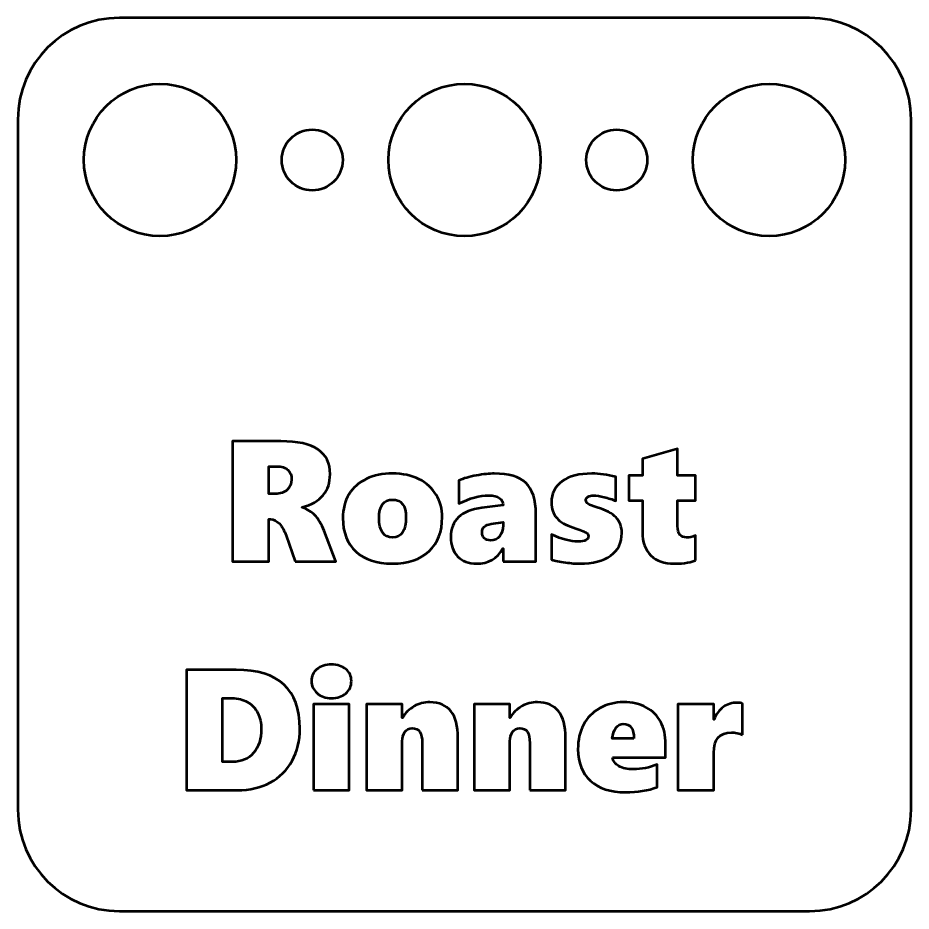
# Model space of a CAD drawing. Header units: centimetres. Extents: x -15.7 to 15.7, y -6.7 to 6.7.
# Drawn here: x -15.7 to -11.3, y 2.3 to 6.7 of the extents above; entities that cross this region are included whole.
import ezdxf

# ---------------------------------------------------------------- set-up
doc = ezdxf.new("R2010")
doc.units = ezdxf.units.CM
doc.header["$MEASUREMENT"] = 0
doc.layers.add('Layer 1', color=7, linetype='Continuous')

msp = doc.modelspace()

# ---------------------------------------------------------------- linework, layer by layer
at = {"layer": 'Layer 1', "lineweight": 53}
for centre, major_axis in [((-14.99999, 5.99999), (0, 0.37501)), ((-13.49999, 5.99999), (0, 0.37501)), ((-11.99999, 5.99999), (0, 0.37501)), ((-14.25, 6), (0, 0.15)), ((-12.75, 6), (0, 0.15))]:
    msp.add_ellipse(centre, major_axis=major_axis, ratio=1, dxfattribs=at)
msp.add_open_spline([(-15.7, 2.8), (-15.7, 2.8), (-15.7, 6.2), (-15.7, 6.2), (-15.7, 6.2), (-15.7, 6.47614), (-15.47614, 6.7), (-15.2, 6.7), (-15.2, 6.7), (-15.2, 6.7), (-11.8, 6.7), (-11.8, 6.7), (-11.8, 6.7), (-11.52386, 6.7), (-11.3, 6.47614), (-11.3, 6.2), (-11.3, 6.2), (-11.3, 6.2), (-11.3, 2.8), (-11.3, 2.8), (-11.3, 2.8), (-11.3, 2.52386), (-11.52386, 2.3), (-11.8, 2.3), (-11.8, 2.3), (-11.8, 2.3), (-15.2, 2.3), (-15.2, 2.3), (-15.2, 2.3), (-15.47614, 2.3), (-15.7, 2.52386), (-15.7, 2.8)], degree=3, knots=[0, 0, 0, 0, 0.1111111, 0.1111111, 0.1111111, 0.1111111, 0.2222222, 0.2222222, 0.2222222, 0.2222222, 0.3333333, 0.3333333, 0.3333333, 0.3333333, 0.4444444, 0.4444444, 0.4444444, 0.4444444, 0.5555556, 0.5555556, 0.5555556, 0.5555556, 0.6666667, 0.6666667, 0.6666667, 0.6666667, 0.7777778, 0.7777778, 0.7777778, 0.7777778, 1, 1, 1, 1], dxfattribs=at)
at = {"layer": 'Layer 1', "color": 5, "lineweight": 53}
for points, knots in [([(-14.33446, 4.02185), (-14.33446, 4.02185), (-14.37877, 4.14956), (-14.37877, 4.14956), (-14.37877, 4.14956), (-14.38723, 4.17467), (-14.39838, 4.19429), (-14.41193, 4.20868), (-14.41193, 4.20868), (-14.42561, 4.22293), (-14.44043, 4.23013), (-14.45638, 4.23013), (-14.45638, 4.23013), (-14.45638, 4.23013), (-14.46343, 4.23013), (-14.46343, 4.23013), (-14.46343, 4.23013), (-14.46343, 4.23013), (-14.46343, 4.02185), (-14.46343, 4.02185), (-14.46343, 4.02185), (-14.46343, 4.02185), (-14.64208, 4.02185), (-14.64208, 4.02185), (-14.64208, 4.02185), (-14.64208, 4.02185), (-14.64208, 4.61452), (-14.64208, 4.61452), (-14.64208, 4.61452), (-14.64208, 4.61452), (-14.40501, 4.61452), (-14.40501, 4.61452), (-14.40501, 4.61452), (-14.32204, 4.61452), (-14.2608, 4.60097), (-14.22128, 4.57374), (-14.22128, 4.57374), (-14.18177, 4.54664), (-14.16202, 4.506), (-14.16202, 4.45168), (-14.16202, 4.45168), (-14.16202, 4.41089), (-14.17345, 4.37675), (-14.19645, 4.34923), (-14.19645, 4.34923), (-14.21945, 4.32157), (-14.25374, 4.30167), (-14.29918, 4.28926), (-14.29918, 4.28926), (-14.29918, 4.28926), (-14.29918, 4.28756), (-14.29918, 4.28756), (-14.29918, 4.28756), (-14.27406, 4.27994), (-14.25318, 4.26738), (-14.23652, 4.25003), (-14.23652, 4.25003), (-14.21973, 4.23267), (-14.20477, 4.20685), (-14.19165, 4.1727), (-14.19165, 4.1727), (-14.19165, 4.1727), (-14.13323, 4.02185), (-14.13323, 4.02185), (-14.13323, 4.02185), (-14.13323, 4.02185), (-14.33446, 4.02185), (-14.33446, 4.02185)], [0, 0, 0, 0, 0.0555556, 0.0555556, 0.0555556, 0.0555556, 0.1111111, 0.1111111, 0.1111111, 0.1111111, 0.1666667, 0.1666667, 0.1666667, 0.1666667, 0.2222222, 0.2222222, 0.2222222, 0.2222222, 0.2777778, 0.2777778, 0.2777778, 0.2777778, 0.3333333, 0.3333333, 0.3333333, 0.3333333, 0.3888889, 0.3888889, 0.3888889, 0.3888889, 0.4444444, 0.4444444, 0.4444444, 0.4444444, 0.5, 0.5, 0.5, 0.5, 0.5555556, 0.5555556, 0.5555556, 0.5555556, 0.6111111, 0.6111111, 0.6111111, 0.6111111, 0.6666667, 0.6666667, 0.6666667, 0.6666667, 0.7222222, 0.7222222, 0.7222222, 0.7222222, 0.7777778, 0.7777778, 0.7777778, 0.7777778, 0.8333333, 0.8333333, 0.8333333, 0.8333333, 0.8888889, 0.8888889, 0.8888889, 0.8888889, 1, 1, 1, 1]), ([(-12.36214, 4.02778), (-12.37018, 4.02397), (-12.38316, 4.0203), (-12.40137, 4.01691), (-12.40137, 4.01691), (-12.41957, 4.01338), (-12.44144, 4.01169), (-12.46713, 4.01169), (-12.46713, 4.01169), (-12.51609, 4.01169), (-12.55447, 4.02524), (-12.58227, 4.05219), (-12.58227, 4.05219), (-12.60993, 4.07914), (-12.62376, 4.11766), (-12.62376, 4.16748), (-12.62376, 4.16748), (-12.62376, 4.16748), (-12.62376, 4.32326), (-12.62376, 4.32326), (-12.62376, 4.32326), (-12.62376, 4.32326), (-12.69065, 4.32326), (-12.69065, 4.32326), (-12.69065, 4.32326), (-12.69065, 4.32326), (-12.69065, 4.44519), (-12.69065, 4.44519), (-12.69065, 4.44519), (-12.69065, 4.44519), (-12.62376, 4.44519), (-12.62376, 4.44519), (-12.62376, 4.44519), (-12.62376, 4.44519), (-12.62376, 4.52844), (-12.62376, 4.52844), (-12.62376, 4.52844), (-12.62376, 4.52844), (-12.45019, 4.57642), (-12.45019, 4.57642), (-12.45019, 4.57642), (-12.45019, 4.57642), (-12.45019, 4.44519), (-12.45019, 4.44519), (-12.45019, 4.44519), (-12.45019, 4.44519), (-12.36214, 4.44519), (-12.36214, 4.44519), (-12.36214, 4.44519), (-12.36214, 4.44519), (-12.36214, 4.32326), (-12.36214, 4.32326), (-12.36214, 4.32326), (-12.36214, 4.32326), (-12.45019, 4.32326), (-12.45019, 4.32326), (-12.45019, 4.32326), (-12.45019, 4.32326), (-12.45019, 4.19626), (-12.45019, 4.19626), (-12.45019, 4.19626), (-12.45019, 4.15901), (-12.43538, 4.14038), (-12.40588, 4.14038), (-12.40588, 4.14038), (-12.3922, 4.14038), (-12.37752, 4.14349), (-12.36214, 4.1497), (-12.36214, 4.1497), (-12.36214, 4.1497), (-12.36214, 4.02778), (-12.36214, 4.02778)], [0, 0, 0, 0, 0.0526316, 0.0526316, 0.0526316, 0.0526316, 0.1052632, 0.1052632, 0.1052632, 0.1052632, 0.1578947, 0.1578947, 0.1578947, 0.1578947, 0.2105263, 0.2105263, 0.2105263, 0.2105263, 0.2631579, 0.2631579, 0.2631579, 0.2631579, 0.3157895, 0.3157895, 0.3157895, 0.3157895, 0.3684211, 0.3684211, 0.3684211, 0.3684211, 0.4210526, 0.4210526, 0.4210526, 0.4210526, 0.4736842, 0.4736842, 0.4736842, 0.4736842, 0.5263158, 0.5263158, 0.5263158, 0.5263158, 0.5789474, 0.5789474, 0.5789474, 0.5789474, 0.6315789, 0.6315789, 0.6315789, 0.6315789, 0.6842105, 0.6842105, 0.6842105, 0.6842105, 0.7368421, 0.7368421, 0.7368421, 0.7368421, 0.7894737, 0.7894737, 0.7894737, 0.7894737, 0.8421053, 0.8421053, 0.8421053, 0.8421053, 0.8947368, 0.8947368, 0.8947368, 0.8947368, 1, 1, 1, 1]), ([(-14.35167, 4.42642), (-14.35167, 4.44631), (-14.35774, 4.46198), (-14.36988, 4.47355), (-14.36988, 4.47355), (-14.38187, 4.48512), (-14.40092, 4.49091), (-14.42674, 4.49091), (-14.42674, 4.49091), (-14.42674, 4.49091), (-14.46343, 4.49091), (-14.46343, 4.49091), (-14.46343, 4.49091), (-14.46343, 4.49091), (-14.46343, 4.35544), (-14.46343, 4.35544), (-14.46343, 4.35544), (-14.46343, 4.35544), (-14.43126, 4.35544), (-14.43126, 4.35544), (-14.43126, 4.35544), (-14.40727, 4.35544), (-14.38808, 4.36221), (-14.37354, 4.37562), (-14.37354, 4.37562), (-14.35901, 4.38916), (-14.35167, 4.4061), (-14.35167, 4.42642)], [0, 0, 0, 0, 0.125, 0.125, 0.125, 0.125, 0.25, 0.25, 0.25, 0.25, 0.375, 0.375, 0.375, 0.375, 0.5, 0.5, 0.5, 0.5, 0.625, 0.625, 0.625, 0.625, 0.75, 0.75, 0.75, 0.75, 1, 1, 1, 1]), ([(-13.60985, 4.241), (-13.60985, 4.16959), (-13.63144, 4.11357), (-13.67448, 4.07279), (-13.67448, 4.07279), (-13.71766, 4.03201), (-13.77791, 4.01169), (-13.85538, 4.01169), (-13.85538, 4.01169), (-13.93229, 4.01169), (-13.99212, 4.03159), (-14.03502, 4.07138), (-14.03502, 4.07138), (-14.07777, 4.11117), (-14.09922, 4.16607), (-14.09922, 4.23606), (-14.09922, 4.23606), (-14.09922, 4.28093), (-14.0892, 4.31988), (-14.06903, 4.3529), (-14.06903, 4.3529), (-14.04899, 4.38592), (-14.02034, 4.41132), (-13.98309, 4.42896), (-13.98309, 4.42896), (-13.94583, 4.4466), (-13.90308, 4.45535), (-13.85454, 4.45535), (-13.85454, 4.45535), (-13.80444, 4.45535), (-13.76098, 4.44617), (-13.72415, 4.42769), (-13.72415, 4.42769), (-13.68732, 4.4092), (-13.6591, 4.38366), (-13.63934, 4.35078), (-13.63934, 4.35078), (-13.61973, 4.31804), (-13.60985, 4.2815), (-13.60985, 4.241)], [0, 0, 0, 0, 0.0909091, 0.0909091, 0.0909091, 0.0909091, 0.1818182, 0.1818182, 0.1818182, 0.1818182, 0.2727273, 0.2727273, 0.2727273, 0.2727273, 0.3636364, 0.3636364, 0.3636364, 0.3636364, 0.4545455, 0.4545455, 0.4545455, 0.4545455, 0.5454545, 0.5454545, 0.5454545, 0.5454545, 0.6363636, 0.6363636, 0.6363636, 0.6363636, 0.7272727, 0.7272727, 0.7272727, 0.7272727, 0.8181818, 0.8181818, 0.8181818, 0.8181818, 1, 1, 1, 1]), ([(-13.30942, 4.02185), (-13.30942, 4.02185), (-13.30942, 4.0862), (-13.30942, 4.0862), (-13.30942, 4.0862), (-13.30942, 4.0862), (-13.31111, 4.0862), (-13.31111, 4.0862), (-13.31111, 4.0862), (-13.33919, 4.03653), (-13.38209, 4.01169), (-13.43995, 4.01169), (-13.43995, 4.01169), (-13.47988, 4.01169), (-13.51121, 4.02354), (-13.53379, 4.04725), (-13.53379, 4.04725), (-13.55636, 4.07096), (-13.56765, 4.10257), (-13.56765, 4.14222), (-13.56765, 4.14222), (-13.56765, 4.22533), (-13.51657, 4.27359), (-13.41441, 4.28672), (-13.41441, 4.28672), (-13.41441, 4.28672), (-13.30942, 4.3004), (-13.30942, 4.3004), (-13.30942, 4.3004), (-13.30942, 4.31423), (-13.31563, 4.32566), (-13.32805, 4.33455), (-13.32805, 4.33455), (-13.34032, 4.34344), (-13.35697, 4.34782), (-13.378, 4.34782), (-13.378, 4.34782), (-13.42527, 4.34782), (-13.47523, 4.33427), (-13.52786, 4.30718), (-13.52786, 4.30718), (-13.52786, 4.30718), (-13.52786, 4.42148), (-13.52786, 4.42148), (-13.52786, 4.42148), (-13.505, 4.43136), (-13.47635, 4.43954), (-13.44192, 4.44589), (-13.44192, 4.44589), (-13.40749, 4.45224), (-13.378, 4.45535), (-13.35345, 4.45535), (-13.35345, 4.45535), (-13.28162, 4.45535), (-13.22941, 4.43996), (-13.19709, 4.4092), (-13.19709, 4.4092), (-13.16478, 4.37858), (-13.14855, 4.32722), (-13.14855, 4.25539), (-13.14855, 4.25539), (-13.14855, 4.25539), (-13.14855, 4.02185), (-13.14855, 4.02185), (-13.14855, 4.02185), (-13.14855, 4.02185), (-13.30942, 4.02185), (-13.30942, 4.02185)], [0, 0, 0, 0, 0.0555556, 0.0555556, 0.0555556, 0.0555556, 0.1111111, 0.1111111, 0.1111111, 0.1111111, 0.1666667, 0.1666667, 0.1666667, 0.1666667, 0.2222222, 0.2222222, 0.2222222, 0.2222222, 0.2777778, 0.2777778, 0.2777778, 0.2777778, 0.3333333, 0.3333333, 0.3333333, 0.3333333, 0.3888889, 0.3888889, 0.3888889, 0.3888889, 0.4444444, 0.4444444, 0.4444444, 0.4444444, 0.5, 0.5, 0.5, 0.5, 0.5555556, 0.5555556, 0.5555556, 0.5555556, 0.6111111, 0.6111111, 0.6111111, 0.6111111, 0.6666667, 0.6666667, 0.6666667, 0.6666667, 0.7222222, 0.7222222, 0.7222222, 0.7222222, 0.7777778, 0.7777778, 0.7777778, 0.7777778, 0.8333333, 0.8333333, 0.8333333, 0.8333333, 0.8888889, 0.8888889, 0.8888889, 0.8888889, 1, 1, 1, 1]), ([(-12.72522, 4.16254), (-12.72522, 4.1147), (-12.74342, 4.07745), (-12.77997, 4.0512), (-12.77997, 4.0512), (-12.81652, 4.02481), (-12.86732, 4.01169), (-12.93265, 4.01169), (-12.93265, 4.01169), (-12.9517, 4.01169), (-12.97513, 4.01367), (-13.00307, 4.01748), (-13.00307, 4.01748), (-13.03115, 4.02129), (-13.05387, 4.02594), (-13.07151, 4.03145), (-13.07151, 4.03145), (-13.07151, 4.03145), (-13.07151, 4.15478), (-13.07151, 4.15478), (-13.07151, 4.15478), (-13.01944, 4.13163), (-12.97597, 4.12006), (-12.94112, 4.12006), (-12.94112, 4.12006), (-12.90669, 4.12006), (-12.88947, 4.12895), (-12.88947, 4.14687), (-12.88947, 4.14687), (-12.88947, 4.15435), (-12.89342, 4.16056), (-12.90147, 4.16536), (-12.90147, 4.16536), (-12.90937, 4.17016), (-12.93039, 4.1782), (-12.96412, 4.18949), (-12.96412, 4.18949), (-13.00166, 4.20134), (-13.02889, 4.21715), (-13.04597, 4.23662), (-13.04597, 4.23662), (-13.06304, 4.25624), (-13.07151, 4.28178), (-13.07151, 4.3131), (-13.07151, 4.3131), (-13.07151, 4.35699), (-13.05401, 4.39156), (-13.01915, 4.4171), (-13.01915, 4.4171), (-12.9843, 4.44264), (-12.93533, 4.45535), (-12.87226, 4.45535), (-12.87226, 4.45535), (-12.83529, 4.45535), (-12.7962, 4.44998), (-12.75485, 4.43926), (-12.75485, 4.43926), (-12.75485, 4.43926), (-12.75485, 4.32072), (-12.75485, 4.32072), (-12.75485, 4.32072), (-12.77221, 4.3282), (-12.79126, 4.33441), (-12.812, 4.33949), (-12.812, 4.33949), (-12.8326, 4.34443), (-12.84996, 4.34697), (-12.86407, 4.34697), (-12.86407, 4.34697), (-12.87564, 4.34697), (-12.88496, 4.345), (-12.89187, 4.34119), (-12.89187, 4.34119), (-12.89879, 4.33738), (-12.90217, 4.33201), (-12.90217, 4.3251), (-12.90217, 4.3251), (-12.90217, 4.31706), (-12.8985, 4.31056), (-12.89102, 4.30563), (-12.89102, 4.30563), (-12.88355, 4.30069), (-12.86873, 4.29476), (-12.84629, 4.28785), (-12.84629, 4.28785), (-12.80311, 4.27515), (-12.77207, 4.25892), (-12.7533, 4.23902), (-12.7533, 4.23902), (-12.73453, 4.21927), (-12.72522, 4.19372), (-12.72522, 4.16254)], [0, 0, 0, 0, 0.0416667, 0.0416667, 0.0416667, 0.0416667, 0.0833333, 0.0833333, 0.0833333, 0.0833333, 0.125, 0.125, 0.125, 0.125, 0.1666667, 0.1666667, 0.1666667, 0.1666667, 0.2083333, 0.2083333, 0.2083333, 0.2083333, 0.25, 0.25, 0.25, 0.25, 0.2916667, 0.2916667, 0.2916667, 0.2916667, 0.3333333, 0.3333333, 0.3333333, 0.3333333, 0.375, 0.375, 0.375, 0.375, 0.4166667, 0.4166667, 0.4166667, 0.4166667, 0.4583333, 0.4583333, 0.4583333, 0.4583333, 0.5, 0.5, 0.5, 0.5, 0.5416667, 0.5416667, 0.5416667, 0.5416667, 0.5833333, 0.5833333, 0.5833333, 0.5833333, 0.625, 0.625, 0.625, 0.625, 0.6666667, 0.6666667, 0.6666667, 0.6666667, 0.7083333, 0.7083333, 0.7083333, 0.7083333, 0.75, 0.75, 0.75, 0.75, 0.7916667, 0.7916667, 0.7916667, 0.7916667, 0.8333333, 0.8333333, 0.8333333, 0.8333333, 0.875, 0.875, 0.875, 0.875, 0.9166667, 0.9166667, 0.9166667, 0.9166667, 1, 1, 1, 1]), ([(-13.7885, 4.24015), (-13.7885, 4.29786), (-13.81051, 4.32665), (-13.85454, 4.32665), (-13.85454, 4.32665), (-13.89856, 4.32665), (-13.92058, 4.29645), (-13.92058, 4.23606), (-13.92058, 4.23606), (-13.92058, 4.17228), (-13.89828, 4.14038), (-13.85369, 4.14038), (-13.85369, 4.14038), (-13.81023, 4.14038), (-13.7885, 4.17369), (-13.7885, 4.24015)], [0, 0, 0, 0, 0.2, 0.2, 0.2, 0.2, 0.4, 0.4, 0.4, 0.4, 0.6, 0.6, 0.6, 0.6, 1, 1, 1, 1]), ([(-13.41356, 4.16564), (-13.41356, 4.15407), (-13.40989, 4.14462), (-13.40255, 4.13714), (-13.40255, 4.13714), (-13.39536, 4.12966), (-13.38491, 4.12599), (-13.37137, 4.12599), (-13.37137, 4.12599), (-13.35288, 4.12599), (-13.33806, 4.1329), (-13.32663, 4.14673), (-13.32663, 4.14673), (-13.3152, 4.16042), (-13.30942, 4.17806), (-13.30942, 4.19965), (-13.30942, 4.19965), (-13.30942, 4.19965), (-13.30942, 4.21574), (-13.30942, 4.21574), (-13.30942, 4.21574), (-13.30942, 4.21574), (-13.36897, 4.20741), (-13.36897, 4.20741), (-13.36897, 4.20741), (-13.39874, 4.20247), (-13.41356, 4.18864), (-13.41356, 4.16564)], [0, 0, 0, 0, 0.125, 0.125, 0.125, 0.125, 0.25, 0.25, 0.25, 0.25, 0.375, 0.375, 0.375, 0.375, 0.5, 0.5, 0.5, 0.5, 0.625, 0.625, 0.625, 0.625, 0.75, 0.75, 0.75, 0.75, 1, 1, 1, 1]), ([(-14.31112, 3.19945), (-14.31112, 3.13934), (-14.32368, 3.08628), (-14.34894, 3.04014), (-14.34894, 3.04014), (-14.37419, 2.99399), (-14.41018, 2.95829), (-14.45703, 2.93332), (-14.45703, 2.93332), (-14.50388, 2.9082), (-14.55792, 2.89564), (-14.61902, 2.89564), (-14.61902, 2.89564), (-14.61902, 2.89564), (-14.86992, 2.89564), (-14.86992, 2.89564), (-14.86992, 2.89564), (-14.86992, 2.89564), (-14.86992, 3.48831), (-14.86992, 3.48831), (-14.86992, 3.48831), (-14.86992, 3.48831), (-14.62439, 3.48831), (-14.62439, 3.48831), (-14.62439, 3.48831), (-14.41554, 3.48831), (-14.31112, 3.39207), (-14.31112, 3.19945)], [0, 0, 0, 0, 0.125, 0.125, 0.125, 0.125, 0.25, 0.25, 0.25, 0.25, 0.375, 0.375, 0.375, 0.375, 0.5, 0.5, 0.5, 0.5, 0.625, 0.625, 0.625, 0.625, 0.75, 0.75, 0.75, 0.75, 1, 1, 1, 1]), ([(-14.05712, 3.43299), (-14.05712, 3.40816), (-14.06615, 3.38812), (-14.08421, 3.3726), (-14.08421, 3.3726), (-14.10227, 3.35722), (-14.12598, 3.34946), (-14.15547, 3.34946), (-14.15547, 3.34946), (-14.18412, 3.34946), (-14.20768, 3.3575), (-14.22589, 3.37344), (-14.22589, 3.37344), (-14.24423, 3.38939), (-14.2534, 3.40929), (-14.2534, 3.43299), (-14.2534, 3.43299), (-14.2534, 3.45726), (-14.24451, 3.47702), (-14.22673, 3.49198), (-14.22673, 3.49198), (-14.20895, 3.50708), (-14.18525, 3.51456), (-14.15547, 3.51456), (-14.15547, 3.51456), (-14.12598, 3.51456), (-14.10227, 3.50708), (-14.08421, 3.49198), (-14.08421, 3.49198), (-14.06615, 3.47702), (-14.05712, 3.45726), (-14.05712, 3.43299)], [0, 0, 0, 0, 0.1111111, 0.1111111, 0.1111111, 0.1111111, 0.2222222, 0.2222222, 0.2222222, 0.2222222, 0.3333333, 0.3333333, 0.3333333, 0.3333333, 0.4444444, 0.4444444, 0.4444444, 0.4444444, 0.5555556, 0.5555556, 0.5555556, 0.5555556, 0.6666667, 0.6666667, 0.6666667, 0.6666667, 0.7777778, 0.7777778, 0.7777778, 0.7777778, 1, 1, 1, 1]), ([(-14.50077, 3.19776), (-14.50077, 3.22669), (-14.50656, 3.25279), (-14.51827, 3.27594), (-14.51827, 3.27594), (-14.52998, 3.29908), (-14.54677, 3.31686), (-14.56851, 3.32956), (-14.56851, 3.32956), (-14.59024, 3.34226), (-14.61592, 3.34861), (-14.64541, 3.34861), (-14.64541, 3.34861), (-14.64541, 3.34861), (-14.69127, 3.34861), (-14.69127, 3.34861), (-14.69127, 3.34861), (-14.69127, 3.34861), (-14.69127, 3.03534), (-14.69127, 3.03534), (-14.69127, 3.03534), (-14.69127, 3.03534), (-14.64132, 3.03534), (-14.64132, 3.03534), (-14.64132, 3.03534), (-14.59856, 3.03534), (-14.56441, 3.05002), (-14.53901, 3.07937), (-14.53901, 3.07937), (-14.51347, 3.10872), (-14.50077, 3.14823), (-14.50077, 3.19776)], [0, 0, 0, 0, 0.1111111, 0.1111111, 0.1111111, 0.1111111, 0.2222222, 0.2222222, 0.2222222, 0.2222222, 0.3333333, 0.3333333, 0.3333333, 0.3333333, 0.4444444, 0.4444444, 0.4444444, 0.4444444, 0.5555556, 0.5555556, 0.5555556, 0.5555556, 0.6666667, 0.6666667, 0.6666667, 0.6666667, 0.7777778, 0.7777778, 0.7777778, 0.7777778, 1, 1, 1, 1]), ([(-14.24353, 2.89564), (-14.24353, 2.89564), (-14.24353, 3.31898), (-14.24353, 3.31898), (-14.24353, 3.31898), (-14.24353, 3.31898), (-14.06742, 3.31898), (-14.06742, 3.31898), (-14.06742, 3.31898), (-14.06742, 3.31898), (-14.06742, 2.89564), (-14.06742, 2.89564), (-14.06742, 2.89564), (-14.06742, 2.89564), (-14.24353, 2.89564), (-14.24353, 2.89564)], [0, 0, 0, 0, 0.2, 0.2, 0.2, 0.2, 0.4, 0.4, 0.4, 0.4, 0.6, 0.6, 0.6, 0.6, 1, 1, 1, 1]), ([(-13.70829, 2.89564), (-13.70829, 2.89564), (-13.70829, 3.12678), (-13.70829, 3.12678), (-13.70829, 3.12678), (-13.70829, 3.15303), (-13.71224, 3.1718), (-13.72, 3.18323), (-13.72, 3.18323), (-13.7279, 3.19466), (-13.7406, 3.20044), (-13.75824, 3.20044), (-13.75824, 3.20044), (-13.77334, 3.20044), (-13.78519, 3.19451), (-13.79366, 3.18266), (-13.79366, 3.18266), (-13.80227, 3.17081), (-13.8065, 3.15557), (-13.8065, 3.13722), (-13.8065, 3.13722), (-13.8065, 3.13722), (-13.8065, 2.89564), (-13.8065, 2.89564), (-13.8065, 2.89564), (-13.8065, 2.89564), (-13.98261, 2.89564), (-13.98261, 2.89564), (-13.98261, 2.89564), (-13.98261, 2.89564), (-13.98261, 3.31898), (-13.98261, 3.31898), (-13.98261, 3.31898), (-13.98261, 3.31898), (-13.8065, 3.31898), (-13.8065, 3.31898), (-13.8065, 3.31898), (-13.8065, 3.31898), (-13.8065, 3.25293), (-13.8065, 3.25293), (-13.8065, 3.25293), (-13.8065, 3.25293), (-13.80481, 3.25293), (-13.80481, 3.25293), (-13.80481, 3.25293), (-13.79084, 3.27706), (-13.77193, 3.29583), (-13.74822, 3.3091), (-13.74822, 3.3091), (-13.72451, 3.3225), (-13.69883, 3.32914), (-13.67103, 3.32914), (-13.67103, 3.32914), (-13.57846, 3.32914), (-13.53218, 3.27071), (-13.53218, 3.15387), (-13.53218, 3.15387), (-13.53218, 3.15387), (-13.53218, 2.89564), (-13.53218, 2.89564), (-13.53218, 2.89564), (-13.53218, 2.89564), (-13.70829, 2.89564), (-13.70829, 2.89564)], [0, 0, 0, 0, 0.0588235, 0.0588235, 0.0588235, 0.0588235, 0.1176471, 0.1176471, 0.1176471, 0.1176471, 0.1764706, 0.1764706, 0.1764706, 0.1764706, 0.2352941, 0.2352941, 0.2352941, 0.2352941, 0.2941176, 0.2941176, 0.2941176, 0.2941176, 0.3529412, 0.3529412, 0.3529412, 0.3529412, 0.4117647, 0.4117647, 0.4117647, 0.4117647, 0.4705882, 0.4705882, 0.4705882, 0.4705882, 0.5294118, 0.5294118, 0.5294118, 0.5294118, 0.5882353, 0.5882353, 0.5882353, 0.5882353, 0.6470588, 0.6470588, 0.6470588, 0.6470588, 0.7058824, 0.7058824, 0.7058824, 0.7058824, 0.7647059, 0.7647059, 0.7647059, 0.7647059, 0.8235294, 0.8235294, 0.8235294, 0.8235294, 0.8823529, 0.8823529, 0.8823529, 0.8823529, 1, 1, 1, 1]), ([(-13.17827, 2.89564), (-13.17827, 2.89564), (-13.17827, 3.12678), (-13.17827, 3.12678), (-13.17827, 3.12678), (-13.17827, 3.15303), (-13.18222, 3.1718), (-13.18998, 3.18323), (-13.18998, 3.18323), (-13.19788, 3.19466), (-13.21058, 3.20044), (-13.22822, 3.20044), (-13.22822, 3.20044), (-13.24332, 3.20044), (-13.25517, 3.19451), (-13.26364, 3.18266), (-13.26364, 3.18266), (-13.27225, 3.17081), (-13.27648, 3.15557), (-13.27648, 3.13722), (-13.27648, 3.13722), (-13.27648, 3.13722), (-13.27648, 2.89564), (-13.27648, 2.89564), (-13.27648, 2.89564), (-13.27648, 2.89564), (-13.45259, 2.89564), (-13.45259, 2.89564), (-13.45259, 2.89564), (-13.45259, 2.89564), (-13.45259, 3.31898), (-13.45259, 3.31898), (-13.45259, 3.31898), (-13.45259, 3.31898), (-13.27648, 3.31898), (-13.27648, 3.31898), (-13.27648, 3.31898), (-13.27648, 3.31898), (-13.27648, 3.25293), (-13.27648, 3.25293), (-13.27648, 3.25293), (-13.27648, 3.25293), (-13.27479, 3.25293), (-13.27479, 3.25293), (-13.27479, 3.25293), (-13.26082, 3.27706), (-13.24191, 3.29583), (-13.2182, 3.3091), (-13.2182, 3.3091), (-13.19449, 3.3225), (-13.16881, 3.32914), (-13.14101, 3.32914), (-13.14101, 3.32914), (-13.04844, 3.32914), (-13.00216, 3.27071), (-13.00216, 3.15387), (-13.00216, 3.15387), (-13.00216, 3.15387), (-13.00216, 2.89564), (-13.00216, 2.89564), (-13.00216, 2.89564), (-13.00216, 2.89564), (-13.17827, 2.89564), (-13.17827, 2.89564)], [0, 0, 0, 0, 0.0588235, 0.0588235, 0.0588235, 0.0588235, 0.1176471, 0.1176471, 0.1176471, 0.1176471, 0.1764706, 0.1764706, 0.1764706, 0.1764706, 0.2352941, 0.2352941, 0.2352941, 0.2352941, 0.2941176, 0.2941176, 0.2941176, 0.2941176, 0.3529412, 0.3529412, 0.3529412, 0.3529412, 0.4117647, 0.4117647, 0.4117647, 0.4117647, 0.4705882, 0.4705882, 0.4705882, 0.4705882, 0.5294118, 0.5294118, 0.5294118, 0.5294118, 0.5882353, 0.5882353, 0.5882353, 0.5882353, 0.6470588, 0.6470588, 0.6470588, 0.6470588, 0.7058824, 0.7058824, 0.7058824, 0.7058824, 0.7647059, 0.7647059, 0.7647059, 0.7647059, 0.8235294, 0.8235294, 0.8235294, 0.8235294, 0.8823529, 0.8823529, 0.8823529, 0.8823529, 1, 1, 1, 1]), ([(-12.77101, 3.05735), (-12.76791, 3.03915), (-12.75747, 3.0249), (-12.73954, 3.01446), (-12.73954, 3.01446), (-12.72162, 3.00415), (-12.69792, 2.99893), (-12.66842, 2.99893), (-12.66842, 2.99893), (-12.62736, 2.99893), (-12.58841, 3.00684), (-12.55173, 3.02264), (-12.55173, 3.02264), (-12.55173, 3.02264), (-12.55173, 2.91116), (-12.55173, 2.91116), (-12.55173, 2.91116), (-12.59448, 2.89409), (-12.64627, 2.88548), (-12.70723, 2.88548), (-12.70723, 2.88548), (-12.78103, 2.88548), (-12.83846, 2.90439), (-12.87953, 2.94207), (-12.87953, 2.94207), (-12.92059, 2.97974), (-12.94119, 3.03167), (-12.94119, 3.09785), (-12.94119, 3.09785), (-12.94119, 3.14329), (-12.93216, 3.18337), (-12.9141, 3.21808), (-12.9141, 3.21808), (-12.89604, 3.25265), (-12.86937, 3.27989), (-12.83395, 3.29964), (-12.83395, 3.29964), (-12.79853, 3.31926), (-12.75958, 3.32914), (-12.71683, 3.32914), (-12.71683, 3.32914), (-12.67308, 3.32914), (-12.63555, 3.32067), (-12.60436, 3.30359), (-12.60436, 3.30359), (-12.57332, 3.28652), (-12.54961, 3.26253), (-12.53352, 3.23163), (-12.53352, 3.23163), (-12.51743, 3.20086), (-12.50939, 3.16474), (-12.50939, 3.12339), (-12.50939, 3.12339), (-12.50939, 3.12339), (-12.50939, 3.05735), (-12.50939, 3.05735), (-12.50939, 3.05735), (-12.50939, 3.05735), (-12.77101, 3.05735), (-12.77101, 3.05735)], [0, 0, 0, 0, 0.0625, 0.0625, 0.0625, 0.0625, 0.125, 0.125, 0.125, 0.125, 0.1875, 0.1875, 0.1875, 0.1875, 0.25, 0.25, 0.25, 0.25, 0.3125, 0.3125, 0.3125, 0.3125, 0.375, 0.375, 0.375, 0.375, 0.4375, 0.4375, 0.4375, 0.4375, 0.5, 0.5, 0.5, 0.5, 0.5625, 0.5625, 0.5625, 0.5625, 0.625, 0.625, 0.625, 0.625, 0.6875, 0.6875, 0.6875, 0.6875, 0.75, 0.75, 0.75, 0.75, 0.8125, 0.8125, 0.8125, 0.8125, 0.875, 0.875, 0.875, 0.875, 1, 1, 1, 1]), ([(-12.13008, 3.16827), (-12.13671, 3.17123), (-12.1456, 3.17405), (-12.15689, 3.17645), (-12.15689, 3.17645), (-12.16832, 3.17885), (-12.17763, 3.18012), (-12.18511, 3.18012), (-12.18511, 3.18012), (-12.24325, 3.18012), (-12.27232, 3.14654), (-12.27232, 3.07923), (-12.27232, 3.07923), (-12.27232, 3.07923), (-12.27232, 2.89564), (-12.27232, 2.89564), (-12.27232, 2.89564), (-12.27232, 2.89564), (-12.44843, 2.89564), (-12.44843, 2.89564), (-12.44843, 2.89564), (-12.44843, 2.89564), (-12.44843, 3.31898), (-12.44843, 3.31898), (-12.44843, 3.31898), (-12.44843, 3.31898), (-12.27232, 3.31898), (-12.27232, 3.31898), (-12.27232, 3.31898), (-12.27232, 3.31898), (-12.27232, 3.24447), (-12.27232, 3.24447), (-12.27232, 3.24447), (-12.27232, 3.24447), (-12.27063, 3.24447), (-12.27063, 3.24447), (-12.27063, 3.24447), (-12.2599, 3.27128), (-12.24466, 3.29174), (-12.22476, 3.30571), (-12.22476, 3.30571), (-12.20487, 3.31968), (-12.18173, 3.3266), (-12.15534, 3.3266), (-12.15534, 3.3266), (-12.1456, 3.3266), (-12.13728, 3.3249), (-12.13008, 3.32166), (-12.13008, 3.32166), (-12.13008, 3.32166), (-12.13008, 3.16827), (-12.13008, 3.16827)], [0, 0, 0, 0, 0.0714286, 0.0714286, 0.0714286, 0.0714286, 0.1428571, 0.1428571, 0.1428571, 0.1428571, 0.2142857, 0.2142857, 0.2142857, 0.2142857, 0.2857143, 0.2857143, 0.2857143, 0.2857143, 0.3571429, 0.3571429, 0.3571429, 0.3571429, 0.4285714, 0.4285714, 0.4285714, 0.4285714, 0.5, 0.5, 0.5, 0.5, 0.5714286, 0.5714286, 0.5714286, 0.5714286, 0.6428571, 0.6428571, 0.6428571, 0.6428571, 0.7142857, 0.7142857, 0.7142857, 0.7142857, 0.7857143, 0.7857143, 0.7857143, 0.7857143, 0.8571429, 0.8571429, 0.8571429, 0.8571429, 1, 1, 1, 1]), ([(-12.66518, 3.14964), (-12.66518, 3.19818), (-12.68268, 3.22245), (-12.71767, 3.22245), (-12.71767, 3.22245), (-12.73235, 3.22245), (-12.74448, 3.21582), (-12.7545, 3.20256), (-12.7545, 3.20256), (-12.76438, 3.18915), (-12.77017, 3.17165), (-12.77186, 3.14964), (-12.77186, 3.14964), (-12.77186, 3.14964), (-12.66518, 3.14964), (-12.66518, 3.14964)], [0, 0, 0, 0, 0.2, 0.2, 0.2, 0.2, 0.4, 0.4, 0.4, 0.4, 0.6, 0.6, 0.6, 0.6, 1, 1, 1, 1])]:
    msp.add_open_spline(points, degree=3, knots=knots, dxfattribs=at)

doc.saveas('drawing.dxf')
